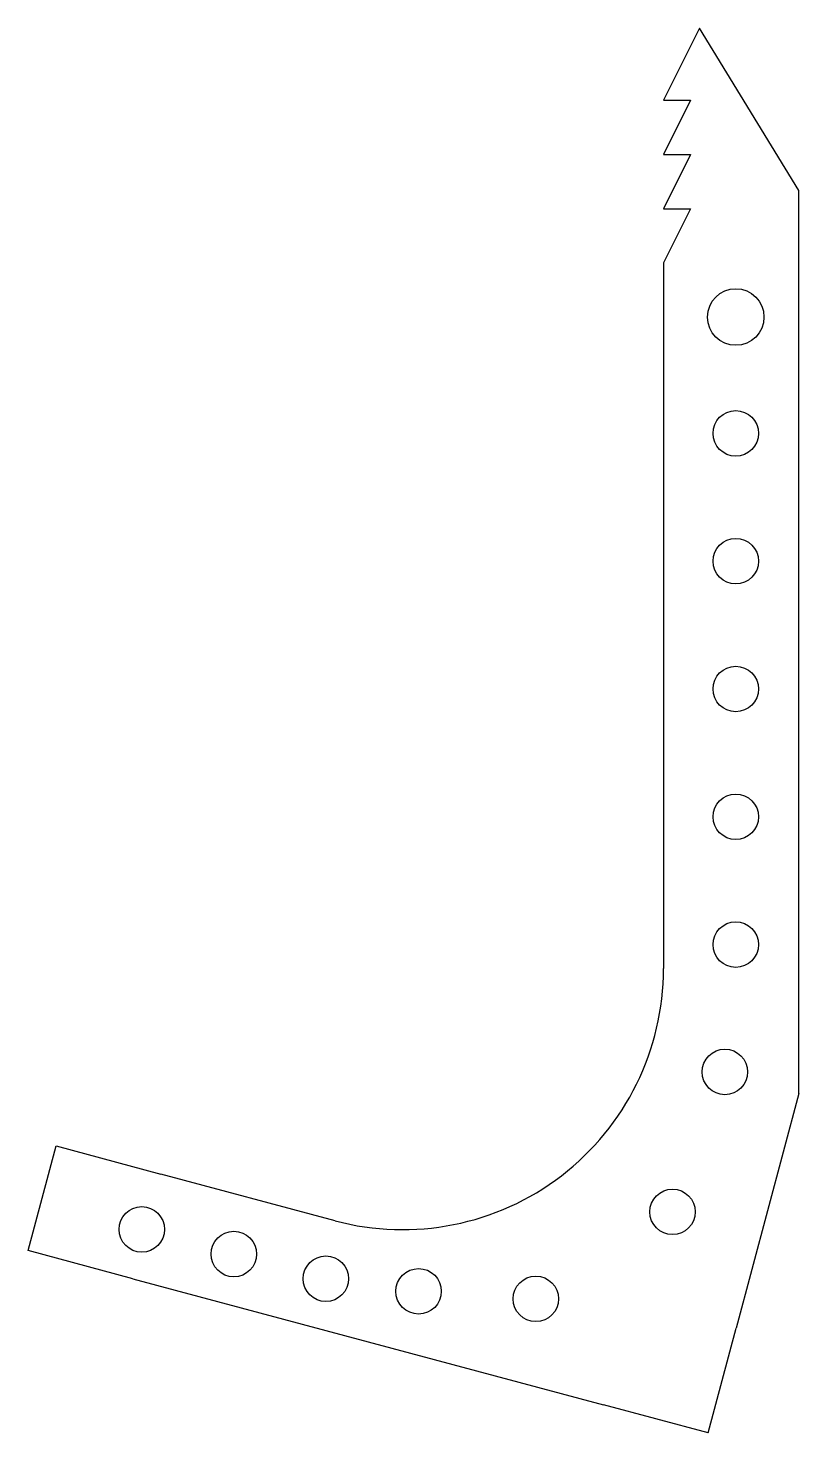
# Model space of a CAD drawing. Extents: x -542 to 0, y -74 to 914.
import ezdxf

# ---------------------------------------------------------------- set-up
doc = ezdxf.new("R2010")
doc.units = 0
doc.layers.get('0').update_dxf_attribs({"linetype": 'continuous'})

# ---------------------------------------------------------------- blocks, each defined once
blk = doc.blocks.new('SHAPE2DVIEW')
at = {"color": 0}
for p, q in [((-69.85, 914.4), (-95.25, 863.6)), ((0, 800.1), (-69.85, 914.4)), ((-95.25, 863.6), (-76.2, 863.6)), ((-76.2, 863.6), (-95.25, 825.5)), ((-95.25, 825.5), (-76.2, 825.5)), ((-76.2, 825.5), (-95.25, 787.4)), ((0, 165.1), (0, 800.1)), ((-95.25, 787.4), (-76.2, 787.4)), ((-76.2, 787.4), (-95.25, 749.3)), ((-95.25, 749.3), (-95.25, 252.96)), ((0, 165.1), (-44.24, 0)), ((-542.38, 54.59), (-522.66, 128.19)), ((-522.66, 128.19), (-449.06, 108.47)), ((-326.39, 75.6), (-449.06, 108.47)), ((-468.78, 34.87), (-542.38, 54.59)), ((-468.78, 34.87), (-137.56, -53.88)), ((-63.96, -73.6), (-44.24, 0)), ((-63.96, -73.6), (-137.56, -53.88))]:
    blk.add_line(p, q, dxfattribs=at)
for centre, radius in [((-44.45, 711.2), 19.88), ((-44.45, 629.36), 16), ((-44.45, 539.48), 16), ((-44.45, 449.59), 16), ((-44.45, 359.71), 16), ((-44.45, 269.82), 16), ((-52.09, 180.26), 16), ((-88.93, 81.82), 16), ((-462.37, 69.53), 16), ((-397.6, 52.17), 16), ((-332.82, 34.82), 16), ((-267.61, 25.99), 16), ((-185.12, 20.65), 16)]:
    blk.add_circle(centre, radius, dxfattribs=at)
blk.add_arc((-278.86, 252.96), 183.61, -105.00003, 0, dxfattribs=at)

msp = doc.modelspace()

# ---------------------------------------------------------------- block references
at = {"color": 0}
msp.add_blockref('SHAPE2DVIEW', (0, 0), dxfattribs=at)

doc.saveas('drawing.dxf')
